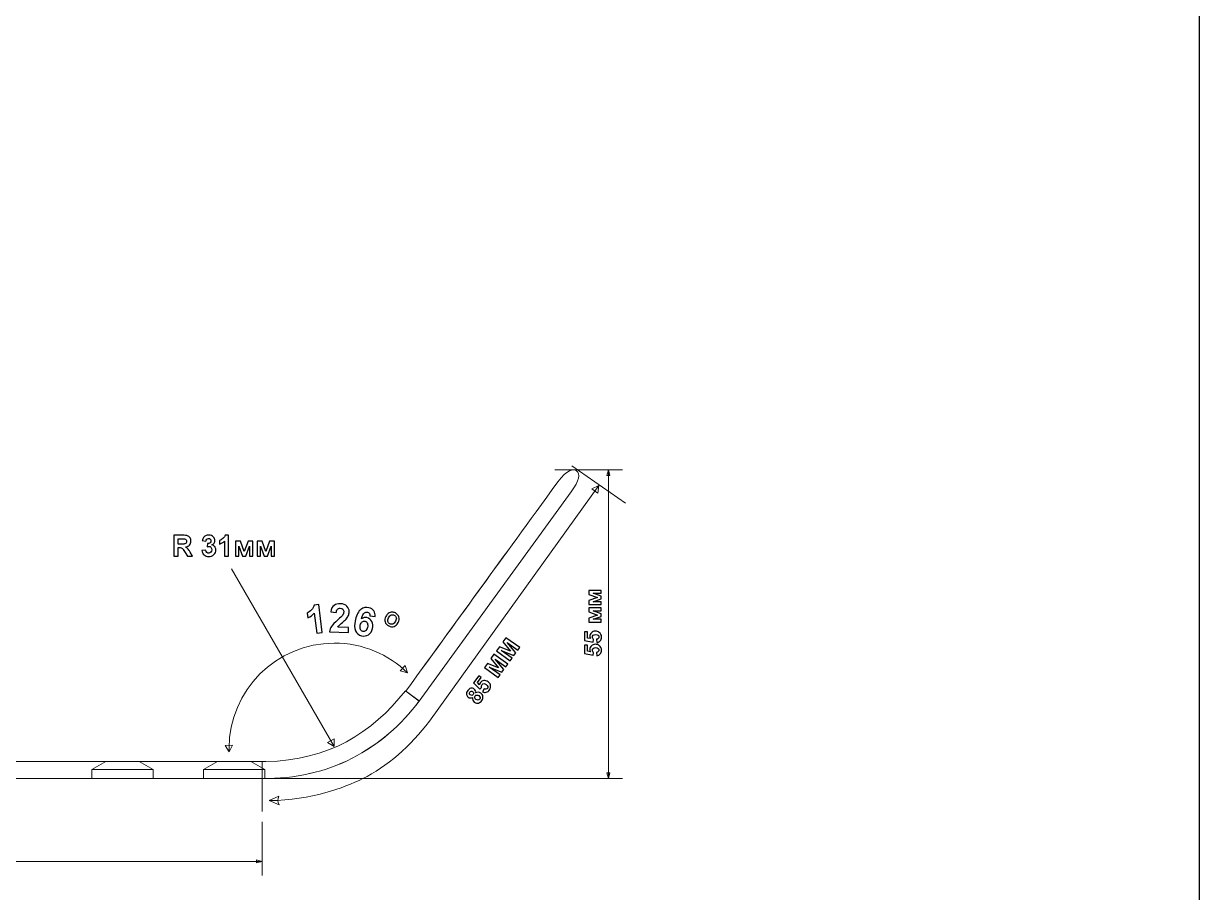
# Model space of a CAD drawing. Header units: centimetres. Extents: x -84 to 84, y -59 to 59.
# Drawn here: x 63.05 to 84.1, y -44.39 to -28.82 of the extents above; entities that cross this region are included whole.
import ezdxf

# ---------------------------------------------------------------- set-up
doc = ezdxf.new("R2010")
doc.units = ezdxf.units.CM
doc.header["$MEASUREMENT"] = 0
doc.layers.add('layer 1', color=7, linetype='Continuous')

msp = doc.modelspace()

# ---------------------------------------------------------------- linework, layer by layer
at = {"layer": 'layer 1', "color": 250}
msp.add_lwpolyline([(-84.1, -59.44999), (84.1, -59.44999), (84.1, 59.44999), (-84.1, 59.44999), (-84.1, -59.44999)], close=True, dxfattribs=at)
at = {"layer": 'layer 1', "color": 250, "lineweight": 20}
msp.add_open_spline([(69.88936, -40.77984), (70.99289, -39.2587), (71.50885, -38.55168), (72.613, -37.02968), (72.613, -37.02968), (72.77094, -36.81196), (72.89012, -36.79535), (72.94823, -36.83316), (72.94823, -36.83316), (73.01214, -36.88393), (73.00004, -37.00706), (72.85093, -37.2126), (72.85093, -37.2126), (72.85093, -37.2126), (70.13043, -40.95844), (70.13043, -40.95844), (70.13043, -40.95844), (70.13043, -40.95844), (70.12801, -40.95668), (70.12801, -40.95668), (70.12801, -40.95668), (69.49025, -41.81527), (68.50593, -42.36796), (67.31672, -42.34152), (67.31672, -42.34152), (67.31672, -42.34152), (-73.66862, -42.34152), (-73.66862, -42.34152), (-73.66862, -42.34152), (-73.95708, -42.34152), (-74.18329, -42.32763), (-74.18329, -42.20146), (-74.18329, -42.20146), (-74.18329, -42.06525), (-73.97313, -42.0411), (-73.69688, -42.0411), (-73.69688, -42.0411), (-73.69688, -42.0411), (67.31672, -42.0411), (67.31672, -42.0411), (67.31672, -42.0411), (67.31672, -42.0411), (67.3846, -42.03998), (67.3846, -42.03998), (67.3846, -42.03998), (68.50203, -42.02154), (69.27938, -41.5315), (69.883, -40.77522), (69.883, -40.77522), (69.883, -40.77522), (69.88936, -40.77984), (69.88936, -40.77984)], degree=3, knots=[0, 0, 0, 0, 0.07142857, 0.07142857, 0.07142857, 0.07142857, 0.14285714, 0.14285714, 0.14285714, 0.14285714, 0.21428571, 0.21428571, 0.21428571, 0.21428571, 0.28571429, 0.28571429, 0.28571429, 0.28571429, 0.35714286, 0.35714286, 0.35714286, 0.35714286, 0.42857143, 0.42857143, 0.42857143, 0.42857143, 0.5, 0.5, 0.5, 0.5, 0.57142857, 0.57142857, 0.57142857, 0.57142857, 0.64285714, 0.64285714, 0.64285714, 0.64285714, 0.71428571, 0.71428571, 0.71428571, 0.71428571, 0.78571429, 0.78571429, 0.78571429, 0.78571429, 0.85714286, 0.85714286, 0.85714286, 0.85714286, 1, 1, 1, 1], dxfattribs=at)
at = {"layer": 'layer 1', "color": 9, "lineweight": 20}
for points in [[(69.8876, -40.78227), (70.99236, -39.25944), (71.50826, -38.5525), (72.613, -37.02968), (72.613, -37.02968), (72.77094, -36.81196), (72.89012, -36.79535), (72.94823, -36.83316), (72.94823, -36.83316), (73.01214, -36.88393), (73.00004, -37.00706), (72.85093, -37.2126), (72.85093, -37.2126), (72.85093, -37.2126), (70.13043, -40.95844), (70.13043, -40.95844), (70.13043, -40.95844), (70.13043, -40.95844), (69.8876, -40.78227), (69.8876, -40.78227)], [(-73.69688, -42.0411), (-73.69688, -42.0411), (67.31671, -42.0411), (67.31671, -42.0411), (67.31671, -42.0411), (67.31671, -42.0411), (67.31671, -42.34152), (67.31671, -42.34152), (67.31671, -42.34152), (67.31671, -42.34152), (-73.66862, -42.34152), (-73.66862, -42.34152), (-73.66862, -42.34152), (-73.95707, -42.34152), (-74.18328, -42.32763), (-74.18328, -42.20146), (-74.18328, -42.20146), (-74.18328, -42.06525), (-73.97313, -42.0411), (-73.69688, -42.0411)]]:
    msp.add_open_spline(points, degree=3, knots=[0, 0, 0, 0, 0.16666667, 0.16666667, 0.16666667, 0.16666667, 0.33333333, 0.33333333, 0.33333333, 0.33333333, 0.5, 0.5, 0.5, 0.5, 0.66666667, 0.66666667, 0.66666667, 0.66666667, 1, 1, 1, 1], dxfattribs=at)
at = {"layer": 'layer 1', "color": 155, "lineweight": 20}
for points in [[(72.55925, -36.8173), (72.55925, -36.8173), (73.7299, -36.8173), (73.7299, -36.8173)], [(72.85968, -36.74423), (72.85968, -36.74423), (73.82219, -37.41056), (73.82219, -37.41056)], [(68.60798, -41.76995), (68.60798, -41.76995), (66.77162, -38.58926), (66.77162, -38.58926)], [(64.86404, -42.34133), (64.86404, -42.34133), (73.7299, -42.34133), (73.7299, -42.34133)], [(67.31669, -42.93677), (67.31669, -42.93677), (67.31669, -42.35145), (67.31669, -42.35145)]]:
    msp.add_open_spline(points, degree=3, dxfattribs=at)
at = {"layer": 'layer 1', "color": 155, "lineweight": 9}
for points in [[(73.49013, -36.91889), (73.49013, -36.91889), (73.51736, -36.8173), (73.51736, -36.8173), (73.51736, -36.8173), (73.51736, -36.8173), (73.54458, -36.91889), (73.54458, -36.91889), (73.54458, -36.91889), (73.54458, -36.91889), (73.49013, -36.91889), (73.49013, -36.91889)], [(73.49013, -42.23973), (73.49013, -42.23973), (73.51736, -42.34133), (73.51736, -42.34133), (73.51736, -42.34133), (73.51736, -42.34133), (73.54458, -42.23973), (73.54458, -42.23973), (73.54458, -42.23973), (73.54458, -42.23973), (73.49013, -42.23973), (73.49013, -42.23973)], [(67.21509, -43.85631), (67.21509, -43.85631), (67.31669, -43.82909), (67.31669, -43.82909), (67.31669, -43.82909), (67.31669, -43.82909), (67.21509, -43.80186), (67.21509, -43.80186), (67.21509, -43.80186), (67.21509, -43.80186), (67.21509, -43.85631), (67.21509, -43.85631)]]:
    msp.add_open_spline(points, degree=3, knots=[0, 0, 0, 0, 0.25, 0.25, 0.25, 0.25, 0.5, 0.5, 0.5, 0.5, 1, 1, 1, 1], dxfattribs=at)
for points in [[(73.51736, -36.8173), (73.51736, -36.8173), (73.76736, -36.8173), (73.76736, -36.8173)], [(73.51736, -36.8173), (73.51736, -36.8173), (73.51736, -42.34133), (73.51736, -42.34133)], [(73.51736, -42.34133), (73.51736, -42.34133), (73.76736, -42.34133), (73.76736, -42.34133)], [(67.31669, -43.11898), (67.31669, -43.11898), (67.31669, -44.07909), (67.31669, -44.07909)], [(-1.32128, -43.82909), (-1.32128, -43.82909), (67.31669, -43.82909), (67.31669, -43.82909)]]:
    msp.add_open_spline(points, degree=3, dxfattribs=at)
at = {"layer": 'layer 1', "color": 155, "lineweight": 20}
for points in [[(73.34293, -37.0967), (73.34293, -37.0967), (70.31373, -41.31869), (70.31373, -41.31869), (70.31373, -41.31869), (69.98562, -41.75414), (69.53902, -42.14483), (69.12064, -42.34517), (69.12064, -42.34517), (68.76627, -42.51487), (68.21977, -42.72973), (67.4427, -42.74006)], [(73.32651, -37.23347), (73.32651, -37.23347), (73.34293, -37.0967), (73.34293, -37.0967), (73.34293, -37.0967), (73.34293, -37.0967), (73.21862, -37.15606), (73.21862, -37.15606), (73.21862, -37.15606), (73.21862, -37.15606), (73.32651, -37.23347), (73.32651, -37.23347)], [(66.72744, -41.86872), (66.72669, -41.847), (66.72618, -41.82522), (66.72618, -41.80332), (66.72618, -41.80332), (66.72618, -40.7629), (67.5696, -39.91948), (68.61002, -39.91948), (68.61002, -39.91948), (69.11954, -39.91948), (69.58173, -40.12185), (69.92083, -40.45048)], [(69.88036, -40.3188), (69.88036, -40.3188), (69.92083, -40.45048), (69.92083, -40.45048), (69.92083, -40.45048), (69.92083, -40.45048), (69.78794, -40.41415), (69.78794, -40.41415), (69.78794, -40.41415), (69.78794, -40.41415), (69.88036, -40.3188), (69.88036, -40.3188)], [(68.49012, -41.69861), (68.49012, -41.69861), (68.60798, -41.76995), (68.60798, -41.76995), (68.60798, -41.76995), (68.60798, -41.76995), (68.60513, -41.63222), (68.60513, -41.63222), (68.60513, -41.63222), (68.60513, -41.63222), (68.49012, -41.69861), (68.49012, -41.69861)], [(66.65691, -41.75038), (66.65691, -41.75038), (66.72744, -41.86872), (66.72744, -41.86872), (66.72744, -41.86872), (66.72744, -41.86872), (66.78963, -41.74579), (66.78963, -41.74579), (66.78963, -41.74579), (66.78963, -41.74579), (66.65691, -41.75038), (66.65691, -41.75038)], [(67.4427, -42.74006), (67.4427, -42.74006), (67.62149, -42.81389), (67.62149, -42.81389), (67.62149, -42.81389), (67.59542, -42.76343), (67.59474, -42.71263), (67.61947, -42.6615), (67.61947, -42.6615), (67.61947, -42.6615), (67.4427, -42.74006), (67.4427, -42.74006)]]:
    msp.add_open_spline(points, degree=3, knots=[0, 0, 0, 0, 0.25, 0.25, 0.25, 0.25, 0.5, 0.5, 0.5, 0.5, 1, 1, 1, 1], dxfattribs=at)
at = {"layer": 'layer 1', "color": 155}
for points, knots in [([(65.7372, -38.36166), (65.7372, -38.36166), (65.7372, -37.98803), (65.7372, -37.98803), (65.7372, -37.98803), (65.7372, -37.98803), (65.8961, -37.98803), (65.8961, -37.98803), (65.8961, -37.98803), (65.93602, -37.98803), (65.96507, -37.99142), (65.98316, -37.99812), (65.98316, -37.99812), (66.00134, -38.00482), (66.01577, -38.01673), (66.02665, -38.03386), (66.02665, -38.03386), (66.03752, -38.05108), (66.043, -38.07065), (66.043, -38.09274), (66.043, -38.09274), (66.043, -38.12084), (66.03482, -38.14397), (66.01838, -38.16223), (66.01838, -38.16223), (66.00195, -38.1805), (65.97742, -38.19198), (65.94472, -38.19676), (65.94472, -38.19676), (65.96098, -38.20624), (65.97438, -38.21668), (65.9849, -38.22807), (65.9849, -38.22807), (65.99551, -38.23946), (66.00977, -38.25973), (66.02769, -38.28878), (66.02769, -38.28878), (66.02769, -38.28878), (66.07326, -38.36166), (66.07326, -38.36166), (66.07326, -38.36166), (66.07326, -38.36166), (65.98307, -38.36166), (65.98307, -38.36166), (65.98307, -38.36166), (65.98307, -38.36166), (65.92898, -38.28008), (65.92898, -38.28008), (65.92898, -38.28008), (65.90958, -38.25112), (65.89627, -38.23285), (65.88906, -38.22529), (65.88906, -38.22529), (65.88192, -38.21781), (65.87436, -38.21259), (65.86636, -38.20981), (65.86636, -38.20981), (65.85827, -38.20702), (65.84557, -38.20563), (65.82818, -38.20563), (65.82818, -38.20563), (65.82818, -38.20563), (65.81287, -38.20563), (65.81287, -38.20563), (65.81287, -38.20563), (65.81287, -38.20563), (65.81287, -38.36166), (65.81287, -38.36166), (65.81287, -38.36166), (65.81287, -38.36166), (65.7372, -38.36166), (65.7372, -38.36166)], [0, 0, 0, 0, 0.05263158, 0.05263158, 0.05263158, 0.05263158, 0.10526316, 0.10526316, 0.10526316, 0.10526316, 0.15789474, 0.15789474, 0.15789474, 0.15789474, 0.21052632, 0.21052632, 0.21052632, 0.21052632, 0.26315789, 0.26315789, 0.26315789, 0.26315789, 0.31578947, 0.31578947, 0.31578947, 0.31578947, 0.36842105, 0.36842105, 0.36842105, 0.36842105, 0.42105263, 0.42105263, 0.42105263, 0.42105263, 0.47368421, 0.47368421, 0.47368421, 0.47368421, 0.52631579, 0.52631579, 0.52631579, 0.52631579, 0.57894737, 0.57894737, 0.57894737, 0.57894737, 0.63157895, 0.63157895, 0.63157895, 0.63157895, 0.68421053, 0.68421053, 0.68421053, 0.68421053, 0.73684211, 0.73684211, 0.73684211, 0.73684211, 0.78947368, 0.78947368, 0.78947368, 0.78947368, 0.84210526, 0.84210526, 0.84210526, 0.84210526, 0.89473684, 0.89473684, 0.89473684, 0.89473684, 1, 1, 1, 1]), ([(65.81287, -38.14614), (65.81287, -38.14614), (65.8687, -38.14614), (65.8687, -38.14614), (65.8687, -38.14614), (65.90488, -38.14614), (65.92741, -38.14458), (65.93646, -38.14153), (65.93646, -38.14153), (65.94541, -38.13849), (65.95255, -38.13319), (65.95759, -38.12571), (65.95759, -38.12571), (65.96272, -38.11823), (65.96524, -38.10883), (65.96524, -38.09761), (65.96524, -38.09761), (65.96524, -38.085), (65.96185, -38.07491), (65.95515, -38.06709), (65.95515, -38.06709), (65.94846, -38.05935), (65.93898, -38.05448), (65.9268, -38.05248), (65.9268, -38.05248), (65.92063, -38.05161), (65.90228, -38.05117), (65.87175, -38.05117), (65.87175, -38.05117), (65.87175, -38.05117), (65.81287, -38.05117), (65.81287, -38.05117), (65.81287, -38.05117), (65.81287, -38.05117), (65.81287, -38.14614), (65.81287, -38.14614)], [0, 0, 0, 0, 0.1, 0.1, 0.1, 0.1, 0.2, 0.2, 0.2, 0.2, 0.3, 0.3, 0.3, 0.3, 0.4, 0.4, 0.4, 0.4, 0.5, 0.5, 0.5, 0.5, 0.6, 0.6, 0.6, 0.6, 0.7, 0.7, 0.7, 0.7, 0.8, 0.8, 0.8, 0.8, 1, 1, 1, 1]), ([(66.24077, -38.2626), (66.24077, -38.2626), (66.31017, -38.25416), (66.31017, -38.25416), (66.31017, -38.25416), (66.31235, -38.27191), (66.31826, -38.28547), (66.32792, -38.29487), (66.32792, -38.29487), (66.33757, -38.30426), (66.34922, -38.30896), (66.36288, -38.30896), (66.36288, -38.30896), (66.37758, -38.30896), (66.38993, -38.3033), (66.40001, -38.29208), (66.40001, -38.29208), (66.41002, -38.28086), (66.41506, -38.26573), (66.41506, -38.2466), (66.41506, -38.2466), (66.41506, -38.22859), (66.41028, -38.21424), (66.40062, -38.20372), (66.40062, -38.20372), (66.39097, -38.1932), (66.37923, -38.18789), (66.36531, -38.18789), (66.36531, -38.18789), (66.35618, -38.18789), (66.34531, -38.18972), (66.33261, -38.19328), (66.33261, -38.19328), (66.33261, -38.19328), (66.34053, -38.13519), (66.34053, -38.13519), (66.34053, -38.13519), (66.35983, -38.13571), (66.37453, -38.13145), (66.38471, -38.12249), (66.38471, -38.12249), (66.39488, -38.11362), (66.39993, -38.1017), (66.39993, -38.08683), (66.39993, -38.08683), (66.39993, -38.07422), (66.39619, -38.06422), (66.38871, -38.05665), (66.38871, -38.05665), (66.38123, -38.04917), (66.37131, -38.04543), (66.35888, -38.04543), (66.35888, -38.04543), (66.34661, -38.04543), (66.33618, -38.04969), (66.32757, -38.05822), (66.32757, -38.05822), (66.31887, -38.06674), (66.31365, -38.07918), (66.31174, -38.09553), (66.31174, -38.09553), (66.31174, -38.09553), (66.24599, -38.08431), (66.24599, -38.08431), (66.24599, -38.08431), (66.2506, -38.06152), (66.25747, -38.04334), (66.26677, -38.02969), (66.26677, -38.02969), (66.27599, -38.01612), (66.28895, -38.00542), (66.30548, -37.9976), (66.30548, -37.9976), (66.322, -37.98986), (66.34061, -37.98594), (66.36114, -37.98594), (66.36114, -37.98594), (66.39627, -37.98594), (66.42445, -37.99716), (66.44567, -38.01969), (66.44567, -38.01969), (66.46316, -38.03813), (66.47194, -38.059), (66.47194, -38.08222), (66.47194, -38.08222), (66.47194, -38.1151), (66.45402, -38.14145), (66.4181, -38.16102), (66.4181, -38.16102), (66.4395, -38.16563), (66.45655, -38.17589), (66.46942, -38.19189), (66.46942, -38.19189), (66.4822, -38.20789), (66.48864, -38.2272), (66.48864, -38.24981), (66.48864, -38.24981), (66.48864, -38.2826), (66.47664, -38.31061), (66.45272, -38.33374), (66.45272, -38.33374), (66.4288, -38.35688), (66.39906, -38.36844), (66.3634, -38.36844), (66.3634, -38.36844), (66.32965, -38.36844), (66.30165, -38.3587), (66.27947, -38.33913), (66.27947, -38.33913), (66.25721, -38.31965), (66.24434, -38.29417), (66.24077, -38.2626)], [0, 0, 0, 0, 0.03448276, 0.03448276, 0.03448276, 0.03448276, 0.06896552, 0.06896552, 0.06896552, 0.06896552, 0.10344828, 0.10344828, 0.10344828, 0.10344828, 0.13793103, 0.13793103, 0.13793103, 0.13793103, 0.17241379, 0.17241379, 0.17241379, 0.17241379, 0.20689655, 0.20689655, 0.20689655, 0.20689655, 0.24137931, 0.24137931, 0.24137931, 0.24137931, 0.27586207, 0.27586207, 0.27586207, 0.27586207, 0.31034483, 0.31034483, 0.31034483, 0.31034483, 0.34482759, 0.34482759, 0.34482759, 0.34482759, 0.37931034, 0.37931034, 0.37931034, 0.37931034, 0.4137931, 0.4137931, 0.4137931, 0.4137931, 0.44827586, 0.44827586, 0.44827586, 0.44827586, 0.48275862, 0.48275862, 0.48275862, 0.48275862, 0.51724138, 0.51724138, 0.51724138, 0.51724138, 0.55172414, 0.55172414, 0.55172414, 0.55172414, 0.5862069, 0.5862069, 0.5862069, 0.5862069, 0.62068966, 0.62068966, 0.62068966, 0.62068966, 0.65517241, 0.65517241, 0.65517241, 0.65517241, 0.68965517, 0.68965517, 0.68965517, 0.68965517, 0.72413793, 0.72413793, 0.72413793, 0.72413793, 0.75862069, 0.75862069, 0.75862069, 0.75862069, 0.79310345, 0.79310345, 0.79310345, 0.79310345, 0.82758621, 0.82758621, 0.82758621, 0.82758621, 0.86206897, 0.86206897, 0.86206897, 0.86206897, 0.89655172, 0.89655172, 0.89655172, 0.89655172, 0.93103448, 0.93103448, 0.93103448, 0.93103448, 1, 1, 1, 1]), ([(66.71624, -38.36166), (66.71624, -38.36166), (66.64475, -38.36166), (66.64475, -38.36166), (66.64475, -38.36166), (66.64475, -38.36166), (66.64475, -38.09118), (66.64475, -38.09118), (66.64475, -38.09118), (66.61866, -38.1157), (66.58787, -38.13388), (66.55238, -38.14562), (66.55238, -38.14562), (66.55238, -38.14562), (66.55238, -38.08039), (66.55238, -38.08039), (66.55238, -38.08039), (66.57108, -38.07431), (66.59135, -38.06274), (66.61318, -38.0456), (66.61318, -38.0456), (66.63509, -38.02856), (66.65005, -38.00864), (66.65823, -37.98594), (66.65823, -37.98594), (66.65823, -37.98594), (66.71624, -37.98594), (66.71624, -37.98594), (66.71624, -37.98594), (66.71624, -37.98594), (66.71624, -38.36166), (66.71624, -38.36166)], [0, 0, 0, 0, 0.11111111, 0.11111111, 0.11111111, 0.11111111, 0.22222222, 0.22222222, 0.22222222, 0.22222222, 0.33333333, 0.33333333, 0.33333333, 0.33333333, 0.44444444, 0.44444444, 0.44444444, 0.44444444, 0.55555556, 0.55555556, 0.55555556, 0.55555556, 0.66666667, 0.66666667, 0.66666667, 0.66666667, 0.77777778, 0.77777778, 0.77777778, 0.77777778, 1, 1, 1, 1]), ([(66.84104, -38.09083), (66.84104, -38.09083), (66.93027, -38.09083), (66.93027, -38.09083), (66.93027, -38.09083), (66.93027, -38.09083), (66.99681, -38.27956), (66.99681, -38.27956), (66.99681, -38.27956), (66.99681, -38.27956), (67.06447, -38.09083), (67.06447, -38.09083), (67.06447, -38.09083), (67.06447, -38.09083), (67.15309, -38.09083), (67.15309, -38.09083), (67.15309, -38.09083), (67.15309, -38.09083), (67.15309, -38.36166), (67.15309, -38.36166), (67.15309, -38.36166), (67.15309, -38.36166), (67.09204, -38.36166), (67.09204, -38.36166), (67.09204, -38.36166), (67.09204, -38.36166), (67.09204, -38.18337), (67.09204, -38.18337), (67.09204, -38.18337), (67.09204, -38.18337), (67.02646, -38.36166), (67.02646, -38.36166), (67.02646, -38.36166), (67.02646, -38.36166), (66.96497, -38.36166), (66.96497, -38.36166), (66.96497, -38.36166), (66.96497, -38.36166), (66.90209, -38.18337), (66.90209, -38.18337), (66.90209, -38.18337), (66.90209, -38.18337), (66.90209, -38.36166), (66.90209, -38.36166), (66.90209, -38.36166), (66.90209, -38.36166), (66.84104, -38.36166), (66.84104, -38.36166), (66.84104, -38.36166), (66.84104, -38.36166), (66.84104, -38.09083), (66.84104, -38.09083)], [0, 0, 0, 0, 0.07142857, 0.07142857, 0.07142857, 0.07142857, 0.14285714, 0.14285714, 0.14285714, 0.14285714, 0.21428571, 0.21428571, 0.21428571, 0.21428571, 0.28571429, 0.28571429, 0.28571429, 0.28571429, 0.35714286, 0.35714286, 0.35714286, 0.35714286, 0.42857143, 0.42857143, 0.42857143, 0.42857143, 0.5, 0.5, 0.5, 0.5, 0.57142857, 0.57142857, 0.57142857, 0.57142857, 0.64285714, 0.64285714, 0.64285714, 0.64285714, 0.71428571, 0.71428571, 0.71428571, 0.71428571, 0.78571429, 0.78571429, 0.78571429, 0.78571429, 0.85714286, 0.85714286, 0.85714286, 0.85714286, 1, 1, 1, 1]), ([(67.22702, -38.09083), (67.22702, -38.09083), (67.31625, -38.09083), (67.31625, -38.09083), (67.31625, -38.09083), (67.31625, -38.09083), (67.38279, -38.27956), (67.38279, -38.27956), (67.38279, -38.27956), (67.38279, -38.27956), (67.45045, -38.09083), (67.45045, -38.09083), (67.45045, -38.09083), (67.45045, -38.09083), (67.53907, -38.09083), (67.53907, -38.09083), (67.53907, -38.09083), (67.53907, -38.09083), (67.53907, -38.36166), (67.53907, -38.36166), (67.53907, -38.36166), (67.53907, -38.36166), (67.47802, -38.36166), (67.47802, -38.36166), (67.47802, -38.36166), (67.47802, -38.36166), (67.47802, -38.18337), (67.47802, -38.18337), (67.47802, -38.18337), (67.47802, -38.18337), (67.41244, -38.36166), (67.41244, -38.36166), (67.41244, -38.36166), (67.41244, -38.36166), (67.35095, -38.36166), (67.35095, -38.36166), (67.35095, -38.36166), (67.35095, -38.36166), (67.28807, -38.18337), (67.28807, -38.18337), (67.28807, -38.18337), (67.28807, -38.18337), (67.28807, -38.36166), (67.28807, -38.36166), (67.28807, -38.36166), (67.28807, -38.36166), (67.22702, -38.36166), (67.22702, -38.36166), (67.22702, -38.36166), (67.22702, -38.36166), (67.22702, -38.09083), (67.22702, -38.09083)], [0, 0, 0, 0, 0.07142857, 0.07142857, 0.07142857, 0.07142857, 0.14285714, 0.14285714, 0.14285714, 0.14285714, 0.21428571, 0.21428571, 0.21428571, 0.21428571, 0.28571429, 0.28571429, 0.28571429, 0.28571429, 0.35714286, 0.35714286, 0.35714286, 0.35714286, 0.42857143, 0.42857143, 0.42857143, 0.42857143, 0.5, 0.5, 0.5, 0.5, 0.57142857, 0.57142857, 0.57142857, 0.57142857, 0.64285714, 0.64285714, 0.64285714, 0.64285714, 0.71428571, 0.71428571, 0.71428571, 0.71428571, 0.78571429, 0.78571429, 0.78571429, 0.78571429, 0.85714286, 0.85714286, 0.85714286, 0.85714286, 1, 1, 1, 1]), ([(73.16852, -39.22967), (73.16852, -39.22967), (73.16852, -39.15728), (73.16852, -39.15728), (73.16852, -39.15728), (73.16852, -39.15728), (73.32163, -39.1033), (73.32163, -39.1033), (73.32163, -39.1033), (73.32163, -39.1033), (73.16852, -39.04841), (73.16852, -39.04841), (73.16852, -39.04841), (73.16852, -39.04841), (73.16852, -38.97652), (73.16852, -38.97652), (73.16852, -38.97652), (73.16852, -38.97652), (73.38823, -38.97652), (73.38823, -38.97652), (73.38823, -38.97652), (73.38823, -38.97652), (73.38823, -39.02605), (73.38823, -39.02605), (73.38823, -39.02605), (73.38823, -39.02605), (73.24359, -39.02605), (73.24359, -39.02605), (73.24359, -39.02605), (73.24359, -39.02605), (73.38823, -39.07924), (73.38823, -39.07924), (73.38823, -39.07924), (73.38823, -39.07924), (73.38823, -39.12913), (73.38823, -39.12913), (73.38823, -39.12913), (73.38823, -39.12913), (73.24359, -39.18014), (73.24359, -39.18014), (73.24359, -39.18014), (73.24359, -39.18014), (73.38823, -39.18014), (73.38823, -39.18014), (73.38823, -39.18014), (73.38823, -39.18014), (73.38823, -39.22967), (73.38823, -39.22967), (73.38823, -39.22967), (73.38823, -39.22967), (73.16852, -39.22967), (73.16852, -39.22967)], [0, 0, 0, 0, 0.07142857, 0.07142857, 0.07142857, 0.07142857, 0.14285714, 0.14285714, 0.14285714, 0.14285714, 0.21428571, 0.21428571, 0.21428571, 0.21428571, 0.28571429, 0.28571429, 0.28571429, 0.28571429, 0.35714286, 0.35714286, 0.35714286, 0.35714286, 0.42857143, 0.42857143, 0.42857143, 0.42857143, 0.5, 0.5, 0.5, 0.5, 0.57142857, 0.57142857, 0.57142857, 0.57142857, 0.64285714, 0.64285714, 0.64285714, 0.64285714, 0.71428571, 0.71428571, 0.71428571, 0.71428571, 0.78571429, 0.78571429, 0.78571429, 0.78571429, 0.85714286, 0.85714286, 0.85714286, 0.85714286, 1, 1, 1, 1]), ([(68.39153, -39.73157), (68.39153, -39.73157), (68.29558, -39.74329), (68.29558, -39.74329), (68.29558, -39.74329), (68.29558, -39.74329), (68.25122, -39.38027), (68.25122, -39.38027), (68.25122, -39.38027), (68.22023, -39.41748), (68.18189, -39.44691), (68.13619, -39.4685), (68.13619, -39.4685), (68.13619, -39.4685), (68.12549, -39.38095), (68.12549, -39.38095), (68.12549, -39.38095), (68.14959, -39.36971), (68.17489, -39.35086), (68.20138, -39.32429), (68.20138, -39.32429), (68.228, -39.29782), (68.24481, -39.26864), (68.25206, -39.23683), (68.25206, -39.23683), (68.25206, -39.23683), (68.32992, -39.22732), (68.32992, -39.22732), (68.32992, -39.22732), (68.32992, -39.22732), (68.39153, -39.73157), (68.39153, -39.73157)], [0, 0, 0, 0, 0.11111111, 0.11111111, 0.11111111, 0.11111111, 0.22222222, 0.22222222, 0.22222222, 0.22222222, 0.33333333, 0.33333333, 0.33333333, 0.33333333, 0.44444444, 0.44444444, 0.44444444, 0.44444444, 0.55555556, 0.55555556, 0.55555556, 0.55555556, 0.66666667, 0.66666667, 0.66666667, 0.66666667, 0.77777778, 0.77777778, 0.77777778, 0.77777778, 1, 1, 1, 1]), ([(68.86617, -39.63728), (68.86617, -39.63728), (68.86314, -39.72684), (68.86314, -39.72684), (68.86314, -39.72684), (68.86314, -39.72684), (68.52396, -39.71537), (68.52396, -39.71537), (68.52396, -39.71537), (68.52875, -39.68141), (68.54089, -39.64958), (68.56025, -39.61976), (68.56025, -39.61976), (68.57962, -39.58994), (68.6173, -39.55074), (68.67307, -39.50215), (68.67307, -39.50215), (68.71805, -39.46296), (68.74566, -39.43624), (68.75603, -39.42213), (68.75603, -39.42213), (68.76998, -39.4026), (68.77735, -39.38307), (68.77801, -39.36345), (68.77801, -39.36345), (68.77875, -39.34183), (68.77354, -39.32506), (68.7623, -39.31303), (68.7623, -39.31303), (68.75118, -39.301), (68.73539, -39.29471), (68.71506, -39.29402), (68.71506, -39.29402), (68.69485, -39.29333), (68.67865, -39.29891), (68.66625, -39.31073), (68.66625, -39.31073), (68.65397, -39.32243), (68.64647, -39.34241), (68.64363, -39.37067), (68.64363, -39.37067), (68.64363, -39.37067), (68.54736, -39.35776), (68.54736, -39.35776), (68.54736, -39.35776), (68.55492, -39.3046), (68.57419, -39.2669), (68.6053, -39.24465), (68.6053, -39.24465), (68.63641, -39.22253), (68.67465, -39.21217), (68.72012, -39.21371), (68.72012, -39.21371), (68.76996, -39.2154), (68.80864, -39.23024), (68.83629, -39.25812), (68.83629, -39.25812), (68.86381, -39.28599), (68.8769, -39.31996), (68.87555, -39.36004), (68.87555, -39.36004), (68.87477, -39.38284), (68.86994, -39.40433), (68.86112, -39.42474), (68.86112, -39.42474), (68.85232, -39.44503), (68.83866, -39.46611), (68.82016, -39.48806), (68.82016, -39.48806), (68.80801, -39.50272), (68.78601, -39.52351), (68.7545, -39.55056), (68.7545, -39.55056), (68.72288, -39.57761), (68.70285, -39.59553), (68.69443, -39.60454), (68.69443, -39.60454), (68.6859, -39.61342), (68.67901, -39.62225), (68.67367, -39.63077), (68.67367, -39.63077), (68.67367, -39.63077), (68.86617, -39.63728), (68.86617, -39.63728)], [0, 0, 0, 0, 0.04545455, 0.04545455, 0.04545455, 0.04545455, 0.09090909, 0.09090909, 0.09090909, 0.09090909, 0.13636364, 0.13636364, 0.13636364, 0.13636364, 0.18181818, 0.18181818, 0.18181818, 0.18181818, 0.22727273, 0.22727273, 0.22727273, 0.22727273, 0.27272727, 0.27272727, 0.27272727, 0.27272727, 0.31818182, 0.31818182, 0.31818182, 0.31818182, 0.36363636, 0.36363636, 0.36363636, 0.36363636, 0.40909091, 0.40909091, 0.40909091, 0.40909091, 0.45454545, 0.45454545, 0.45454545, 0.45454545, 0.5, 0.5, 0.5, 0.5, 0.54545455, 0.54545455, 0.54545455, 0.54545455, 0.59090909, 0.59090909, 0.59090909, 0.59090909, 0.63636364, 0.63636364, 0.63636364, 0.63636364, 0.68181818, 0.68181818, 0.68181818, 0.68181818, 0.72727273, 0.72727273, 0.72727273, 0.72727273, 0.77272727, 0.77272727, 0.77272727, 0.77272727, 0.81818182, 0.81818182, 0.81818182, 0.81818182, 0.86363636, 0.86363636, 0.86363636, 0.86363636, 0.90909091, 0.90909091, 0.90909091, 0.90909091, 1, 1, 1, 1]), ([(69.33908, -39.44463), (69.33908, -39.44463), (69.24551, -39.43207), (69.24551, -39.43207), (69.24551, -39.43207), (69.248, -39.41281), (69.2456, -39.39756), (69.23846, -39.38633), (69.23846, -39.38633), (69.2313, -39.37511), (69.22031, -39.36765), (69.20536, -39.36394), (69.20536, -39.36394), (69.1855, -39.35901), (69.16652, -39.36375), (69.14839, -39.37816), (69.14839, -39.37816), (69.13028, -39.39256), (69.11251, -39.42753), (69.09499, -39.48303), (69.09499, -39.48303), (69.12523, -39.46121), (69.15765, -39.4546), (69.19246, -39.46324), (69.19246, -39.46324), (69.23161, -39.47296), (69.26156, -39.49627), (69.2821, -39.53311), (69.2821, -39.53311), (69.30261, -39.57007), (69.30696, -39.6121), (69.29521, -39.65946), (69.29521, -39.65946), (69.28274, -39.70968), (69.25799, -39.74643), (69.22101, -39.76948), (69.22101, -39.76948), (69.18403, -39.79253), (69.14249, -39.79833), (69.09637, -39.78688), (69.09637, -39.78688), (69.04695, -39.77462), (69.011, -39.74522), (68.98874, -39.69874), (68.98874, -39.69874), (68.96647, -39.65226), (68.96615, -39.58518), (68.98797, -39.4973), (68.98797, -39.4973), (69.01032, -39.40725), (69.0431, -39.34645), (69.0862, -39.31486), (69.0862, -39.31486), (69.1293, -39.28327), (69.17737, -39.27412), (69.23044, -39.2873), (69.23044, -39.2873), (69.26765, -39.29653), (69.29586, -39.31468), (69.31507, -39.34174), (69.31507, -39.34174), (69.33431, -39.36869), (69.34226, -39.40301), (69.33908, -39.44463)], [0, 0, 0, 0, 0.05882353, 0.05882353, 0.05882353, 0.05882353, 0.11764706, 0.11764706, 0.11764706, 0.11764706, 0.17647059, 0.17647059, 0.17647059, 0.17647059, 0.23529412, 0.23529412, 0.23529412, 0.23529412, 0.29411765, 0.29411765, 0.29411765, 0.29411765, 0.35294118, 0.35294118, 0.35294118, 0.35294118, 0.41176471, 0.41176471, 0.41176471, 0.41176471, 0.47058824, 0.47058824, 0.47058824, 0.47058824, 0.52941176, 0.52941176, 0.52941176, 0.52941176, 0.58823529, 0.58823529, 0.58823529, 0.58823529, 0.64705882, 0.64705882, 0.64705882, 0.64705882, 0.70588235, 0.70588235, 0.70588235, 0.70588235, 0.76470588, 0.76470588, 0.76470588, 0.76470588, 0.82352941, 0.82352941, 0.82352941, 0.82352941, 0.88235294, 0.88235294, 0.88235294, 0.88235294, 1, 1, 1, 1]), ([(69.53338, -39.44144), (69.54514, -39.41854), (69.55848, -39.40106), (69.57334, -39.389), (69.57334, -39.389), (69.5843, -39.38016), (69.59659, -39.37344), (69.61011, -39.36888), (69.61011, -39.36888), (69.62362, -39.36433), (69.63676, -39.36255), (69.64955, -39.3635), (69.64955, -39.3635), (69.66661, -39.36479), (69.6843, -39.37011), (69.70261, -39.37951), (69.70261, -39.37951), (69.73576, -39.39654), (69.75694, -39.42045), (69.76631, -39.45123), (69.76631, -39.45123), (69.7756, -39.48205), (69.77084, -39.51576), (69.75201, -39.55242), (69.75201, -39.55242), (69.73334, -39.58877), (69.70884, -39.61215), (69.67859, -39.62251), (69.67859, -39.62251), (69.64832, -39.63295), (69.61664, -39.62963), (69.58364, -39.61268), (69.58364, -39.61268), (69.55022, -39.59552), (69.52883, -39.57164), (69.51962, -39.54107), (69.51962, -39.54107), (69.51038, -39.51054), (69.51495, -39.47733), (69.53338, -39.44144)], [0, 0, 0, 0, 0.09090909, 0.09090909, 0.09090909, 0.09090909, 0.18181818, 0.18181818, 0.18181818, 0.18181818, 0.27272727, 0.27272727, 0.27272727, 0.27272727, 0.36363636, 0.36363636, 0.36363636, 0.36363636, 0.45454545, 0.45454545, 0.45454545, 0.45454545, 0.54545455, 0.54545455, 0.54545455, 0.54545455, 0.63636364, 0.63636364, 0.63636364, 0.63636364, 0.72727273, 0.72727273, 0.72727273, 0.72727273, 0.81818182, 0.81818182, 0.81818182, 0.81818182, 1, 1, 1, 1]), ([(73.16852, -39.54279), (73.16852, -39.54279), (73.16852, -39.4704), (73.16852, -39.4704), (73.16852, -39.4704), (73.16852, -39.4704), (73.32163, -39.41642), (73.32163, -39.41642), (73.32163, -39.41642), (73.32163, -39.41642), (73.16852, -39.36153), (73.16852, -39.36153), (73.16852, -39.36153), (73.16852, -39.36153), (73.16852, -39.28964), (73.16852, -39.28964), (73.16852, -39.28964), (73.16852, -39.28964), (73.38823, -39.28964), (73.38823, -39.28964), (73.38823, -39.28964), (73.38823, -39.28964), (73.38823, -39.33917), (73.38823, -39.33917), (73.38823, -39.33917), (73.38823, -39.33917), (73.24359, -39.33917), (73.24359, -39.33917), (73.24359, -39.33917), (73.24359, -39.33917), (73.38823, -39.39236), (73.38823, -39.39236), (73.38823, -39.39236), (73.38823, -39.39236), (73.38823, -39.44225), (73.38823, -39.44225), (73.38823, -39.44225), (73.38823, -39.44225), (73.24359, -39.49326), (73.24359, -39.49326), (73.24359, -39.49326), (73.24359, -39.49326), (73.38823, -39.49326), (73.38823, -39.49326), (73.38823, -39.49326), (73.38823, -39.49326), (73.38823, -39.54279), (73.38823, -39.54279), (73.38823, -39.54279), (73.38823, -39.54279), (73.16852, -39.54279), (73.16852, -39.54279)], [0, 0, 0, 0, 0.07142857, 0.07142857, 0.07142857, 0.07142857, 0.14285714, 0.14285714, 0.14285714, 0.14285714, 0.21428571, 0.21428571, 0.21428571, 0.21428571, 0.28571429, 0.28571429, 0.28571429, 0.28571429, 0.35714286, 0.35714286, 0.35714286, 0.35714286, 0.42857143, 0.42857143, 0.42857143, 0.42857143, 0.5, 0.5, 0.5, 0.5, 0.57142857, 0.57142857, 0.57142857, 0.57142857, 0.64285714, 0.64285714, 0.64285714, 0.64285714, 0.71428571, 0.71428571, 0.71428571, 0.71428571, 0.78571429, 0.78571429, 0.78571429, 0.78571429, 0.85714286, 0.85714286, 0.85714286, 0.85714286, 1, 1, 1, 1]), ([(69.07518, -39.59697), (69.06759, -39.62757), (69.0688, -39.65294), (69.0787, -39.67309), (69.0787, -39.67309), (69.08861, -39.69323), (69.10251, -39.70554), (69.12066, -39.71004), (69.12066, -39.71004), (69.13801, -39.71435), (69.15421, -39.71109), (69.16921, -39.7004), (69.16921, -39.7004), (69.18414, -39.68957), (69.19552, -39.66865), (69.20323, -39.6376), (69.20323, -39.6376), (69.21116, -39.60565), (69.21069, -39.58069), (69.20195, -39.56265), (69.20195, -39.56265), (69.19309, -39.5447), (69.1794, -39.53343), (69.16069, -39.52878), (69.16069, -39.52878), (69.14254, -39.52428), (69.1256, -39.52759), (69.10951, -39.53874), (69.10951, -39.53874), (69.09356, -39.5498), (69.08207, -39.56924), (69.07518, -39.59697)], [0, 0, 0, 0, 0.11111111, 0.11111111, 0.11111111, 0.11111111, 0.22222222, 0.22222222, 0.22222222, 0.22222222, 0.33333333, 0.33333333, 0.33333333, 0.33333333, 0.44444444, 0.44444444, 0.44444444, 0.44444444, 0.55555556, 0.55555556, 0.55555556, 0.55555556, 0.66666667, 0.66666667, 0.66666667, 0.66666667, 0.77777778, 0.77777778, 0.77777778, 0.77777778, 1, 1, 1, 1]), ([(69.58091, -39.46395), (69.56783, -39.48941), (69.56383, -39.51175), (69.56883, -39.53098), (69.56883, -39.53098), (69.57386, -39.55015), (69.58542, -39.56442), (69.60353, -39.57372), (69.60353, -39.57372), (69.62167, -39.58304), (69.63989, -39.58413), (69.65824, -39.5771), (69.65824, -39.5771), (69.67656, -39.56998), (69.69242, -39.5534), (69.70582, -39.52731), (69.70582, -39.52731), (69.71906, -39.50153), (69.7233, -39.47938), (69.71845, -39.46089), (69.71845, -39.46089), (69.71368, -39.44237), (69.70192, -39.42834), (69.68315, -39.4187), (69.68315, -39.4187), (69.66442, -39.40908), (69.646, -39.40774), (69.62797, -39.41468), (69.62797, -39.41468), (69.6099, -39.42166), (69.59421, -39.43805), (69.58091, -39.46395)], [0, 0, 0, 0, 0.11111111, 0.11111111, 0.11111111, 0.11111111, 0.22222222, 0.22222222, 0.22222222, 0.22222222, 0.33333333, 0.33333333, 0.33333333, 0.33333333, 0.44444444, 0.44444444, 0.44444444, 0.44444444, 0.55555556, 0.55555556, 0.55555556, 0.55555556, 0.66666667, 0.66666667, 0.66666667, 0.66666667, 0.77777778, 0.77777778, 0.77777778, 0.77777778, 1, 1, 1, 1]), ([(73.31041, -39.90939), (73.31041, -39.90939), (73.30441, -39.8514), (73.30441, -39.8514), (73.30441, -39.8514), (73.31753, -39.8497), (73.32798, -39.84484), (73.33567, -39.83672), (73.33567, -39.83672), (73.34336, -39.82854), (73.34717, -39.81915), (73.34717, -39.8085), (73.34717, -39.8085), (73.34717, -39.79636), (73.34223, -39.78606), (73.33228, -39.77767), (73.33228, -39.77767), (73.32233, -39.76927), (73.30737, -39.76504), (73.28741, -39.76504), (73.28741, -39.76504), (73.26864, -39.76504), (73.2546, -39.7692), (73.24522, -39.7776), (73.24522, -39.7776), (73.23583, -39.78592), (73.23117, -39.79679), (73.23117, -39.81019), (73.23117, -39.81019), (73.23117, -39.82691), (73.23851, -39.84194), (73.25319, -39.85521), (73.25319, -39.85521), (73.25319, -39.85521), (73.24641, -39.9022), (73.24641, -39.9022), (73.24641, -39.9022), (73.24641, -39.9022), (73.08894, -39.87256), (73.08894, -39.87256), (73.08894, -39.87256), (73.08894, -39.87256), (73.08894, -39.71889), (73.08894, -39.71889), (73.08894, -39.71889), (73.08894, -39.71889), (73.14312, -39.71889), (73.14312, -39.71889), (73.14312, -39.71889), (73.14312, -39.71889), (73.14312, -39.82847), (73.14312, -39.82847), (73.14312, -39.82847), (73.14312, -39.82847), (73.1947, -39.83764), (73.1947, -39.83764), (73.1947, -39.83764), (73.18828, -39.82473), (73.18503, -39.81146), (73.18503, -39.79792), (73.18503, -39.79792), (73.18503, -39.77209), (73.19442, -39.75022), (73.21325, -39.7323), (73.21325, -39.7323), (73.23202, -39.71431), (73.25643, -39.70535), (73.28649, -39.70535), (73.28649, -39.70535), (73.31154, -39.70535), (73.33383, -39.71262), (73.35352, -39.72708), (73.35352, -39.72708), (73.38033, -39.74683), (73.39373, -39.77421), (73.39373, -39.80921), (73.39373, -39.80921), (73.39373, -39.83722), (73.38618, -39.86008), (73.37116, -39.87771), (73.37116, -39.87771), (73.35606, -39.89542), (73.33588, -39.90594), (73.31041, -39.90939)], [0, 0, 0, 0, 0.04545455, 0.04545455, 0.04545455, 0.04545455, 0.09090909, 0.09090909, 0.09090909, 0.09090909, 0.13636364, 0.13636364, 0.13636364, 0.13636364, 0.18181818, 0.18181818, 0.18181818, 0.18181818, 0.22727273, 0.22727273, 0.22727273, 0.22727273, 0.27272727, 0.27272727, 0.27272727, 0.27272727, 0.31818182, 0.31818182, 0.31818182, 0.31818182, 0.36363636, 0.36363636, 0.36363636, 0.36363636, 0.40909091, 0.40909091, 0.40909091, 0.40909091, 0.45454545, 0.45454545, 0.45454545, 0.45454545, 0.5, 0.5, 0.5, 0.5, 0.54545455, 0.54545455, 0.54545455, 0.54545455, 0.59090909, 0.59090909, 0.59090909, 0.59090909, 0.63636364, 0.63636364, 0.63636364, 0.63636364, 0.68181818, 0.68181818, 0.68181818, 0.68181818, 0.72727273, 0.72727273, 0.72727273, 0.72727273, 0.77272727, 0.77272727, 0.77272727, 0.77272727, 0.81818182, 0.81818182, 0.81818182, 0.81818182, 0.86363636, 0.86363636, 0.86363636, 0.86363636, 0.90909091, 0.90909091, 0.90909091, 0.90909091, 1, 1, 1, 1]), ([(71.75835, -40.23608), (71.75835, -40.23608), (71.51257, -40.0587), (71.51257, -40.0587), (71.51257, -40.0587), (71.51257, -40.0587), (71.56637, -39.98416), (71.56637, -39.98416), (71.56637, -39.98416), (71.56637, -39.98416), (71.76579, -40.06108), (71.76579, -40.06108), (71.76579, -40.06108), (71.76579, -40.06108), (71.62959, -39.89656), (71.62959, -39.89656), (71.62959, -39.89656), (71.62959, -39.89656), (71.68351, -39.82185), (71.68351, -39.82185), (71.68351, -39.82185), (71.68351, -39.82185), (71.92929, -39.99923), (71.92929, -39.99923), (71.92929, -39.99923), (71.92929, -39.99923), (71.89609, -40.04522), (71.89609, -40.04522), (71.89609, -40.04522), (71.89609, -40.04522), (71.70248, -39.90575), (71.70248, -39.90575), (71.70248, -39.90575), (71.70248, -39.90575), (71.861, -40.09385), (71.861, -40.09385), (71.861, -40.09385), (71.861, -40.09385), (71.82647, -40.14169), (71.82647, -40.14169), (71.82647, -40.14169), (71.82647, -40.14169), (71.59818, -40.05027), (71.59818, -40.05027), (71.59818, -40.05027), (71.59818, -40.05027), (71.79154, -40.19009), (71.79154, -40.19009), (71.79154, -40.19009), (71.79154, -40.19009), (71.75835, -40.23608), (71.75835, -40.23608)], [0, 0, 0, 0, 0.07142857, 0.07142857, 0.07142857, 0.07142857, 0.14285714, 0.14285714, 0.14285714, 0.14285714, 0.21428571, 0.21428571, 0.21428571, 0.21428571, 0.28571429, 0.28571429, 0.28571429, 0.28571429, 0.35714286, 0.35714286, 0.35714286, 0.35714286, 0.42857143, 0.42857143, 0.42857143, 0.42857143, 0.5, 0.5, 0.5, 0.5, 0.57142857, 0.57142857, 0.57142857, 0.57142857, 0.64285714, 0.64285714, 0.64285714, 0.64285714, 0.71428571, 0.71428571, 0.71428571, 0.71428571, 0.78571429, 0.78571429, 0.78571429, 0.78571429, 0.85714286, 0.85714286, 0.85714286, 0.85714286, 1, 1, 1, 1]), ([(73.31041, -40.14483), (73.31041, -40.14483), (73.30441, -40.08684), (73.30441, -40.08684), (73.30441, -40.08684), (73.31753, -40.08514), (73.32798, -40.08028), (73.33567, -40.07216), (73.33567, -40.07216), (73.34336, -40.06398), (73.34717, -40.05459), (73.34717, -40.04394), (73.34717, -40.04394), (73.34717, -40.0318), (73.34223, -40.0215), (73.33228, -40.01311), (73.33228, -40.01311), (73.32233, -40.00471), (73.30737, -40.00048), (73.28741, -40.00048), (73.28741, -40.00048), (73.26864, -40.00048), (73.2546, -40.00464), (73.24522, -40.01304), (73.24522, -40.01304), (73.23583, -40.02136), (73.23117, -40.03223), (73.23117, -40.04563), (73.23117, -40.04563), (73.23117, -40.06235), (73.23851, -40.07738), (73.25319, -40.09065), (73.25319, -40.09065), (73.25319, -40.09065), (73.24641, -40.13764), (73.24641, -40.13764), (73.24641, -40.13764), (73.24641, -40.13764), (73.08894, -40.108), (73.08894, -40.108), (73.08894, -40.108), (73.08894, -40.108), (73.08894, -39.95433), (73.08894, -39.95433), (73.08894, -39.95433), (73.08894, -39.95433), (73.14312, -39.95433), (73.14312, -39.95433), (73.14312, -39.95433), (73.14312, -39.95433), (73.14312, -40.06391), (73.14312, -40.06391), (73.14312, -40.06391), (73.14312, -40.06391), (73.1947, -40.07308), (73.1947, -40.07308), (73.1947, -40.07308), (73.18828, -40.06017), (73.18503, -40.0469), (73.18503, -40.03336), (73.18503, -40.03336), (73.18503, -40.00753), (73.19442, -39.98566), (73.21325, -39.96774), (73.21325, -39.96774), (73.23202, -39.94975), (73.25643, -39.94079), (73.28649, -39.94079), (73.28649, -39.94079), (73.31154, -39.94079), (73.33383, -39.94806), (73.35352, -39.96252), (73.35352, -39.96252), (73.38033, -39.98227), (73.39373, -40.00965), (73.39373, -40.04465), (73.39373, -40.04465), (73.39373, -40.07266), (73.38618, -40.09552), (73.37116, -40.11315), (73.37116, -40.11315), (73.35606, -40.13086), (73.33588, -40.14138), (73.31041, -40.14483)], [0, 0, 0, 0, 0.04545455, 0.04545455, 0.04545455, 0.04545455, 0.09090909, 0.09090909, 0.09090909, 0.09090909, 0.13636364, 0.13636364, 0.13636364, 0.13636364, 0.18181818, 0.18181818, 0.18181818, 0.18181818, 0.22727273, 0.22727273, 0.22727273, 0.22727273, 0.27272727, 0.27272727, 0.27272727, 0.27272727, 0.31818182, 0.31818182, 0.31818182, 0.31818182, 0.36363636, 0.36363636, 0.36363636, 0.36363636, 0.40909091, 0.40909091, 0.40909091, 0.40909091, 0.45454545, 0.45454545, 0.45454545, 0.45454545, 0.5, 0.5, 0.5, 0.5, 0.54545455, 0.54545455, 0.54545455, 0.54545455, 0.59090909, 0.59090909, 0.59090909, 0.59090909, 0.63636364, 0.63636364, 0.63636364, 0.63636364, 0.68181818, 0.68181818, 0.68181818, 0.68181818, 0.72727273, 0.72727273, 0.72727273, 0.72727273, 0.77272727, 0.77272727, 0.77272727, 0.77272727, 0.81818182, 0.81818182, 0.81818182, 0.81818182, 0.86363636, 0.86363636, 0.86363636, 0.86363636, 0.90909091, 0.90909091, 0.90909091, 0.90909091, 1, 1, 1, 1]), ([(71.54327, -40.53409), (71.54327, -40.53409), (71.29749, -40.35671), (71.29749, -40.35671), (71.29749, -40.35671), (71.29749, -40.35671), (71.35129, -40.28217), (71.35129, -40.28217), (71.35129, -40.28217), (71.35129, -40.28217), (71.55071, -40.35909), (71.55071, -40.35909), (71.55071, -40.35909), (71.55071, -40.35909), (71.41451, -40.19458), (71.41451, -40.19458), (71.41451, -40.19458), (71.41451, -40.19458), (71.46843, -40.11986), (71.46843, -40.11986), (71.46843, -40.11986), (71.46843, -40.11986), (71.71421, -40.29724), (71.71421, -40.29724), (71.71421, -40.29724), (71.71421, -40.29724), (71.68101, -40.34324), (71.68101, -40.34324), (71.68101, -40.34324), (71.68101, -40.34324), (71.4874, -40.20376), (71.4874, -40.20376), (71.4874, -40.20376), (71.4874, -40.20376), (71.64592, -40.39186), (71.64592, -40.39186), (71.64592, -40.39186), (71.64592, -40.39186), (71.61139, -40.4397), (71.61139, -40.4397), (71.61139, -40.4397), (71.61139, -40.4397), (71.3831, -40.34828), (71.3831, -40.34828), (71.3831, -40.34828), (71.3831, -40.34828), (71.57646, -40.4881), (71.57646, -40.4881), (71.57646, -40.4881), (71.57646, -40.4881), (71.54327, -40.53409), (71.54327, -40.53409)], [0, 0, 0, 0, 0.07142857, 0.07142857, 0.07142857, 0.07142857, 0.14285714, 0.14285714, 0.14285714, 0.14285714, 0.21428571, 0.21428571, 0.21428571, 0.21428571, 0.28571429, 0.28571429, 0.28571429, 0.28571429, 0.35714286, 0.35714286, 0.35714286, 0.35714286, 0.42857143, 0.42857143, 0.42857143, 0.42857143, 0.5, 0.5, 0.5, 0.5, 0.57142857, 0.57142857, 0.57142857, 0.57142857, 0.64285714, 0.64285714, 0.64285714, 0.64285714, 0.71428571, 0.71428571, 0.71428571, 0.71428571, 0.78571429, 0.78571429, 0.78571429, 0.78571429, 0.85714286, 0.85714286, 0.85714286, 0.85714286, 1, 1, 1, 1]), ([(71.26252, -40.79011), (71.26252, -40.79011), (71.2916, -40.73958), (71.2916, -40.73958), (71.2916, -40.73958), (71.30323, -40.74588), (71.31455, -40.74805), (71.32553, -40.74597), (71.32553, -40.74597), (71.33656, -40.74384), (71.34514, -40.73845), (71.35137, -40.72982), (71.35137, -40.72982), (71.35848, -40.71997), (71.3605, -40.70873), (71.35734, -40.6961), (71.35734, -40.6961), (71.35419, -40.68347), (71.34454, -40.67129), (71.32835, -40.6596), (71.32835, -40.6596), (71.31313, -40.64862), (71.29931, -40.64378), (71.28679, -40.6451), (71.28679, -40.6451), (71.27431, -40.64635), (71.26417, -40.65244), (71.25632, -40.6633), (71.25632, -40.6633), (71.24654, -40.67686), (71.24369, -40.69334), (71.24783, -40.71269), (71.24783, -40.71269), (71.24783, -40.71269), (71.21484, -40.74683), (71.21484, -40.74683), (71.21484, -40.74683), (71.21484, -40.74683), (71.10449, -40.63064), (71.10449, -40.63064), (71.10449, -40.63064), (71.10449, -40.63064), (71.19442, -40.50603), (71.19442, -40.50603), (71.19442, -40.50603), (71.19442, -40.50603), (71.23836, -40.53774), (71.23836, -40.53774), (71.23836, -40.53774), (71.23836, -40.53774), (71.17423, -40.6266), (71.17423, -40.6266), (71.17423, -40.6266), (71.17423, -40.6266), (71.21069, -40.66422), (71.21069, -40.66422), (71.21069, -40.66422), (71.21304, -40.64999), (71.21817, -40.63733), (71.22609, -40.62635), (71.22609, -40.62635), (71.24121, -40.60541), (71.26162, -40.59317), (71.28738, -40.58966), (71.28738, -40.58966), (71.31312, -40.58605), (71.33816, -40.59307), (71.36254, -40.61066), (71.36254, -40.61066), (71.38285, -40.62532), (71.39667, -40.64426), (71.40417, -40.66751), (71.40417, -40.66751), (71.41435, -40.69922), (71.4092, -40.72926), (71.38871, -40.75764), (71.38871, -40.75764), (71.37232, -40.78035), (71.35282, -40.79447), (71.33032, -40.79998), (71.33032, -40.79998), (71.30772, -40.8055), (71.2852, -40.80222), (71.26252, -40.79011)], [0, 0, 0, 0, 0.04545455, 0.04545455, 0.04545455, 0.04545455, 0.09090909, 0.09090909, 0.09090909, 0.09090909, 0.13636364, 0.13636364, 0.13636364, 0.13636364, 0.18181818, 0.18181818, 0.18181818, 0.18181818, 0.22727273, 0.22727273, 0.22727273, 0.22727273, 0.27272727, 0.27272727, 0.27272727, 0.27272727, 0.31818182, 0.31818182, 0.31818182, 0.31818182, 0.36363636, 0.36363636, 0.36363636, 0.36363636, 0.40909091, 0.40909091, 0.40909091, 0.40909091, 0.45454545, 0.45454545, 0.45454545, 0.45454545, 0.5, 0.5, 0.5, 0.5, 0.54545455, 0.54545455, 0.54545455, 0.54545455, 0.59090909, 0.59090909, 0.59090909, 0.59090909, 0.63636364, 0.63636364, 0.63636364, 0.63636364, 0.68181818, 0.68181818, 0.68181818, 0.68181818, 0.72727273, 0.72727273, 0.72727273, 0.72727273, 0.77272727, 0.77272727, 0.77272727, 0.77272727, 0.81818182, 0.81818182, 0.81818182, 0.81818182, 0.86363636, 0.86363636, 0.86363636, 0.86363636, 0.90909091, 0.90909091, 0.90909091, 0.90909091, 1, 1, 1, 1]), ([(71.08376, -40.89072), (71.06986, -40.89913), (71.05642, -40.90292), (71.04341, -40.90189), (71.04341, -40.90189), (71.03043, -40.90096), (71.01855, -40.89656), (71.00785, -40.88884), (71.00785, -40.88884), (70.98949, -40.87558), (70.97895, -40.85823), (70.9762, -40.83685), (70.9762, -40.83685), (70.97345, -40.81546), (70.98057, -40.79293), (70.99754, -40.76942), (70.99754, -40.76942), (71.01439, -40.74607), (71.03344, -40.73233), (71.0547, -40.72809), (71.0547, -40.72809), (71.07594, -40.72385), (71.09577, -40.72832), (71.11414, -40.74157), (71.11414, -40.74157), (71.12552, -40.74979), (71.1335, -40.76008), (71.13812, -40.77247), (71.13812, -40.77247), (71.14274, -40.78476), (71.14352, -40.79803), (71.14045, -40.81217), (71.14045, -40.81217), (71.15581, -40.80246), (71.17129, -40.79788), (71.18698, -40.79833), (71.18698, -40.79833), (71.20269, -40.79888), (71.21737, -40.80408), (71.23116, -40.81404), (71.23116, -40.81404), (71.25393, -40.83047), (71.26721, -40.85101), (71.27101, -40.87577), (71.27101, -40.87577), (71.27484, -40.90046), (71.26806, -40.92481), (71.25072, -40.94884), (71.25072, -40.94884), (71.23462, -40.97114), (71.21536, -40.98543), (71.19283, -40.9918), (71.19283, -40.9918), (71.16635, -40.99932), (71.14093, -40.99428), (71.11673, -40.97681), (71.11673, -40.97681), (71.1034, -40.96719), (71.09355, -40.95504), (71.08714, -40.94041), (71.08714, -40.94041), (71.08073, -40.92577), (71.07963, -40.90923), (71.08376, -40.89072)], [0, 0, 0, 0, 0.05882353, 0.05882353, 0.05882353, 0.05882353, 0.11764706, 0.11764706, 0.11764706, 0.11764706, 0.17647059, 0.17647059, 0.17647059, 0.17647059, 0.23529412, 0.23529412, 0.23529412, 0.23529412, 0.29411765, 0.29411765, 0.29411765, 0.29411765, 0.35294118, 0.35294118, 0.35294118, 0.35294118, 0.41176471, 0.41176471, 0.41176471, 0.41176471, 0.47058824, 0.47058824, 0.47058824, 0.47058824, 0.52941176, 0.52941176, 0.52941176, 0.52941176, 0.58823529, 0.58823529, 0.58823529, 0.58823529, 0.64705882, 0.64705882, 0.64705882, 0.64705882, 0.70588235, 0.70588235, 0.70588235, 0.70588235, 0.76470588, 0.76470588, 0.76470588, 0.76470588, 0.82352941, 0.82352941, 0.82352941, 0.82352941, 0.88235294, 0.88235294, 0.88235294, 0.88235294, 1, 1, 1, 1]), ([(71.04349, -40.84669), (71.05287, -40.85346), (71.06215, -40.85616), (71.07121, -40.85469), (71.07121, -40.85469), (71.08032, -40.85317), (71.08803, -40.84803), (71.09434, -40.83928), (71.09434, -40.83928), (71.10079, -40.83035), (71.10322, -40.82132), (71.10174, -40.81216), (71.10174, -40.81216), (71.10025, -40.803), (71.09482, -40.79498), (71.08544, -40.78821), (71.08544, -40.78821), (71.07657, -40.78181), (71.06757, -40.77932), (71.05845, -40.78075), (71.05845, -40.78075), (71.04929, -40.78223), (71.04157, -40.78727), (71.03534, -40.79591), (71.03534, -40.79591), (71.02881, -40.80495), (71.02633, -40.81404), (71.02787, -40.82324), (71.02787, -40.82324), (71.02942, -40.83244), (71.03463, -40.84029), (71.04349, -40.84669)], [0, 0, 0, 0, 0.11111111, 0.11111111, 0.11111111, 0.11111111, 0.22222222, 0.22222222, 0.22222222, 0.22222222, 0.33333333, 0.33333333, 0.33333333, 0.33333333, 0.44444444, 0.44444444, 0.44444444, 0.44444444, 0.55555556, 0.55555556, 0.55555556, 0.55555556, 0.66666667, 0.66666667, 0.66666667, 0.66666667, 0.77777778, 0.77777778, 0.77777778, 0.77777778, 1, 1, 1, 1]), ([(71.14565, -40.92721), (71.15876, -40.93666), (71.17133, -40.9407), (71.18344, -40.93935), (71.18344, -40.93935), (71.19556, -40.93799), (71.20517, -40.9324), (71.21231, -40.92251), (71.21231, -40.92251), (71.21933, -40.91278), (71.22156, -40.9022), (71.21911, -40.89077), (71.21911, -40.89077), (71.21666, -40.87935), (71.20874, -40.86885), (71.19547, -40.85927), (71.19547, -40.85927), (71.18386, -40.85089), (71.17222, -40.84736), (71.16051, -40.84876), (71.16051, -40.84876), (71.14881, -40.85014), (71.13935, -40.85576), (71.13221, -40.86565), (71.13221, -40.86565), (71.12392, -40.87715), (71.12176, -40.88857), (71.12569, -40.90001), (71.12569, -40.90001), (71.12965, -40.9114), (71.13627, -40.92043), (71.14565, -40.92721)], [0, 0, 0, 0, 0.11111111, 0.11111111, 0.11111111, 0.11111111, 0.22222222, 0.22222222, 0.22222222, 0.22222222, 0.33333333, 0.33333333, 0.33333333, 0.33333333, 0.44444444, 0.44444444, 0.44444444, 0.44444444, 0.55555556, 0.55555556, 0.55555556, 0.55555556, 0.66666667, 0.66666667, 0.66666667, 0.66666667, 0.77777778, 0.77777778, 0.77777778, 0.77777778, 1, 1, 1, 1])]:
    msp.add_open_spline(points, degree=3, knots=knots, dxfattribs=at)
at = {"layer": 'layer 1', "color": 7, "lineweight": 20}
msp.add_open_spline([(70.12969, -40.95445), (69.49198, -41.81433), (68.50697, -42.36798), (67.31672, -42.34152), (67.31672, -42.34152), (67.31672, -42.34152), (67.31672, -42.0411), (67.31672, -42.0411), (67.31672, -42.0411), (67.31672, -42.0411), (67.3846, -42.03998), (67.3846, -42.03998), (67.3846, -42.03998), (68.50203, -42.02154), (69.27938, -41.5315), (69.883, -40.77522), (69.883, -40.77522), (69.883, -40.77522), (70.12969, -40.95445), (70.12969, -40.95445)], degree=3, knots=[0, 0, 0, 0, 0.16666667, 0.16666667, 0.16666667, 0.16666667, 0.33333333, 0.33333333, 0.33333333, 0.33333333, 0.5, 0.5, 0.5, 0.5, 0.66666667, 0.66666667, 0.66666667, 0.66666667, 1, 1, 1, 1], dxfattribs=at)
at = {"layer": 'layer 1', "color": 250, "lineweight": 20}
for points in [[(64.51669, -42.04129), (64.51669, -42.04129), (64.2667, -42.18213), (64.2667, -42.18213)], [(65.1167, -42.04129), (65.1167, -42.04129), (65.3667, -42.18346), (65.3667, -42.18346)], [(66.51669, -42.04129), (66.51669, -42.04129), (66.2667, -42.18213), (66.2667, -42.18213)], [(67.1167, -42.04129), (67.1167, -42.04129), (67.3667, -42.18346), (67.3667, -42.18346)]]:
    msp.add_open_spline(points, degree=3, dxfattribs=at)
at = {"layer": 'layer 1', "color": 253, "lineweight": 20}
for points in [[(64.2667, -42.34222), (64.2667, -42.34222), (65.3667, -42.34222), (65.3667, -42.34222), (65.3667, -42.34222), (65.3667, -42.34222), (65.3667, -42.18222), (65.3667, -42.18222), (65.3667, -42.18222), (65.3667, -42.18222), (64.2667, -42.18222), (64.2667, -42.18222), (64.2667, -42.18222), (64.2667, -42.18222), (64.2667, -42.34222), (64.2667, -42.34222)], [(66.2667, -42.34222), (66.2667, -42.34222), (67.3667, -42.34222), (67.3667, -42.34222), (67.3667, -42.34222), (67.3667, -42.34222), (67.3667, -42.18222), (67.3667, -42.18222), (67.3667, -42.18222), (67.3667, -42.18222), (66.2667, -42.18222), (66.2667, -42.18222), (66.2667, -42.18222), (66.2667, -42.18222), (66.2667, -42.34222), (66.2667, -42.34222)]]:
    msp.add_open_spline(points, degree=3, knots=[0, 0, 0, 0, 0.2, 0.2, 0.2, 0.2, 0.4, 0.4, 0.4, 0.4, 0.6, 0.6, 0.6, 0.6, 1, 1, 1, 1], dxfattribs=at)

doc.saveas('drawing.dxf')
